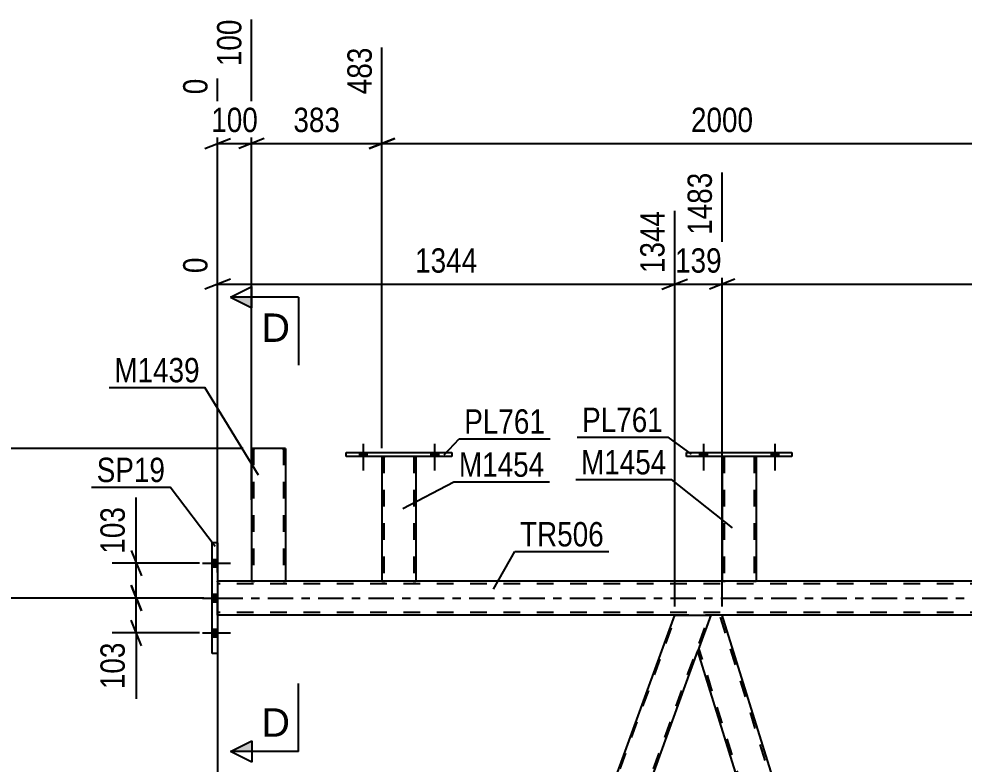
# Model space of a CAD drawing. Header units: millimetres. Extents: x 0 to 841, y 0 to 594.
# Drawn here: x 55.9 to 167.1, y 439 to 526.6 of the extents above; entities that cross this region are included whole.
import ezdxf

# ---------------------------------------------------------------- set-up
doc = ezdxf.new("R2010")
doc.units = ezdxf.units.MM
doc.linetypes.add('DXK_LINE_DOT2', pattern=[3.9198, 1.9599, -1.9599])
doc.linetypes.add('DXK_LINE_DOT3', pattern=[5.9187, 2.979, -0.9799, 0.9799, -0.9799])
doc.styles.add('Arial', font='ARIAL.TTF', dxfattribs={"height": 0.2})
doc.styles.add('Arial Narrow', font='ARIALN.TTF', dxfattribs={"height": 0.2})

# ---------------------------------------------------------------- blocks, each defined once
blk = doc.blocks.new('Part-318885939-3442 - 3359')
at = {"color": 2, "linetype": 'Continuous'}
for p, q in [((83.31, 476.12), (83.31, 476.12)), ((83.31, 476.12), (83.31, 460.52)), ((83.31, 476.12), (83.34, 476.12)), ((83.34, 476.12), (83.45, 476.12)), ((83.45, 476.12), (83.6, 476.12)), ((87.01, 476.12), (83.6, 476.12)), ((87.01, 476.12), (87.17, 476.12)), ((87.17, 476.12), (87.27, 476.12)), ((87.27, 476.12), (87.31, 476.12)), ((87.31, 476.12), (87.31, 476.12)), ((87.31, 476.12), (87.31, 460.52)), ((83.34, 460.52), (83.31, 460.52)), ((83.45, 460.52), (83.34, 460.52)), ((83.6, 460.52), (83.45, 460.52)), ((87.01, 460.52), (83.6, 460.52)), ((87.17, 460.52), (87.01, 460.52)), ((87.27, 460.52), (87.17, 460.52)), ((87.31, 460.52), (87.27, 460.52))]:
    blk.add_line(p, q, dxfattribs=at)
at = {"color": 7, "linetype": 'DXK_LINE_DOT2'}
for p, q in [((83.31, 476.12), (83.31, 476.12)), ((83.34, 476.12), (83.31, 476.12)), ((83.45, 476.12), (83.34, 476.12)), ((83.56, 476.12), (83.45, 476.12)), ((83.55, 476.12), (83.55, 476.12)), ((83.55, 476.12), (83.55, 460.52)), ((83.56, 476.12), (83.55, 476.12)), ((83.55, 476.12), (83.56, 476.12)), ((87.01, 476.12), (83.56, 476.12)), ((83.62, 476.12), (83.56, 476.12)), ((83.56, 476.12), (83.62, 476.12)), ((86.92, 476.12), (83.62, 476.12)), ((83.62, 476.12), (83.69, 476.12)), ((87.05, 476.12), (83.69, 476.12)), ((86.92, 476.12), (87, 476.12)), ((87, 476.12), (87.01, 476.12)), ((87.01, 476.12), (87.05, 476.12)), ((87.17, 476.12), (87.01, 476.12)), ((87.05, 476.12), (87.07, 476.12)), ((87.05, 476.12), (87.07, 476.12)), ((87.07, 476.12), (87.07, 476.12)), ((87.07, 476.12), (87.07, 460.52)), ((87.27, 476.12), (87.17, 476.12)), ((87.31, 476.12), (87.27, 476.12)), ((87.31, 476.12), (87.31, 476.12)), ((83.31, 460.52), (83.34, 460.52)), ((83.34, 460.52), (83.45, 460.52)), ((83.45, 460.52), (83.6, 460.52)), ((83.56, 460.52), (83.55, 460.52)), ((83.55, 460.52), (83.56, 460.52)), ((83.62, 460.52), (83.56, 460.52)), ((83.56, 460.52), (83.62, 460.52)), ((87.01, 460.52), (83.6, 460.52)), ((86.92, 460.52), (83.62, 460.52)), ((83.62, 460.52), (83.69, 460.52)), ((87.05, 460.52), (83.69, 460.52)), ((87, 460.52), (86.92, 460.52)), ((87.05, 460.52), (87, 460.52)), ((87.01, 460.52), (87.17, 460.52)), ((87.07, 460.52), (87.05, 460.52)), ((87.05, 460.52), (87.07, 460.52)), ((87.17, 460.52), (87.27, 460.52)), ((87.27, 460.52), (87.31, 460.52))]:
    blk.add_line(p, q, dxfattribs=at)
blk = doc.blocks.new('Part-318885939-3382 - 3359')
at = {"color": 2, "linetype": 'Continuous'}
for p, q in [((98.64, 475.16), (98.64, 460.52)), ((102.64, 475.16), (102.64, 460.52)), ((98.68, 460.52), (98.64, 460.52)), ((98.78, 460.52), (98.68, 460.52)), ((98.94, 460.52), (98.78, 460.52)), ((102.34, 460.52), (98.94, 460.52)), ((102.5, 460.52), (102.34, 460.52)), ((102.6, 460.52), (102.5, 460.52)), ((102.64, 460.52), (102.6, 460.52))]:
    blk.add_line(p, q, dxfattribs=at)
at = {"color": 7, "linetype": 'DXK_LINE_DOT2'}
for p, q in [((98.64, 475.16), (98.64, 475.16)), ((98.64, 475.16), (98.64, 475.16)), ((98.64, 475.16), (98.64, 475.16)), ((98.68, 475.16), (98.64, 475.16)), ((98.64, 475.16), (98.68, 475.16)), ((98.78, 475.16), (98.68, 475.16)), ((98.68, 475.16), (98.78, 475.16)), ((98.94, 475.16), (98.78, 475.16)), ((98.78, 475.16), (98.94, 475.16)), ((98.88, 475.16), (98.88, 475.16)), ((98.88, 475.16), (98.88, 460.52)), ((98.9, 475.16), (98.88, 475.16)), ((98.88, 475.16), (98.9, 475.16)), ((98.95, 475.16), (98.9, 475.16)), ((98.9, 475.16), (98.95, 475.16)), ((102.34, 475.16), (98.94, 475.16)), ((102.34, 475.16), (98.94, 475.16)), ((102.25, 475.16), (98.95, 475.16)), ((98.95, 475.16), (99.03, 475.16)), ((102.33, 475.16), (99.03, 475.16)), ((102.33, 475.16), (102.25, 475.16)), ((102.38, 475.16), (102.33, 475.16)), ((102.33, 475.16), (102.38, 475.16)), ((102.34, 475.16), (102.5, 475.16)), ((102.5, 475.16), (102.34, 475.16)), ((102.4, 475.16), (102.38, 475.16)), ((102.38, 475.16), (102.4, 475.16)), ((102.4, 475.16), (102.4, 475.16)), ((102.4, 475.16), (102.4, 460.52)), ((102.5, 475.16), (102.6, 475.16)), ((102.6, 475.16), (102.5, 475.16)), ((102.6, 475.16), (102.64, 475.16)), ((102.64, 475.16), (102.6, 475.16)), ((102.64, 475.16), (102.64, 475.16)), ((102.64, 475.16), (102.64, 475.16)), ((102.64, 475.16), (102.64, 475.16)), ((98.64, 460.52), (98.68, 460.52)), ((98.68, 460.52), (98.78, 460.52)), ((98.78, 460.52), (98.94, 460.52)), ((98.9, 460.52), (98.88, 460.52)), ((98.88, 460.52), (98.9, 460.52)), ((98.95, 460.52), (98.9, 460.52)), ((98.9, 460.52), (98.94, 460.52)), ((102.34, 460.52), (98.94, 460.52)), ((98.94, 460.52), (98.95, 460.52)), ((102.25, 460.52), (98.95, 460.52)), ((98.95, 460.52), (99.03, 460.52)), ((102.33, 460.52), (99.03, 460.52)), ((102.33, 460.52), (102.25, 460.52)), ((102.38, 460.52), (102.33, 460.52)), ((102.33, 460.52), (102.38, 460.52)), ((102.34, 460.52), (102.5, 460.52)), ((102.4, 460.52), (102.38, 460.52)), ((102.38, 460.52), (102.4, 460.52)), ((102.5, 460.52), (102.6, 460.52)), ((102.6, 460.52), (102.64, 460.52))]:
    blk.add_line(p, q, dxfattribs=at)
blk = doc.blocks.new('Bolt-318885939-3418 - 3359')
at = {"linetype": 'Continuous'}
for points in [[(96, 475.16), (96.88, 475.16), (96.88, 475.64), (96, 475.64)], [(104.4, 475.16), (105.28, 475.16), (105.28, 475.64), (104.4, 475.64)]]:
    blk.add_hatch(color=1, dxfattribs=at).paths.add_polyline_path(points)
at = {"color": 1, "linetype": 'Continuous'}
for p, q in [((96.44, 476.64), (96.44, 473.52)), ((104.84, 476.64), (104.84, 473.52)), ((96, 475.64), (96, 475.16)), ((96.88, 475.64), (96.88, 475.16)), ((104.4, 475.64), (104.4, 475.16)), ((105.28, 475.64), (105.28, 475.16))]:
    blk.add_line(p, q, dxfattribs=at)
blk = doc.blocks.new('Bolt-318885939-3419 - 3359')
at = {"linetype": 'Continuous'}
for points in [[(96, 475.16), (96.88, 475.16), (96.88, 475.64), (96, 475.64)], [(104.4, 475.16), (105.28, 475.16), (105.28, 475.64), (104.4, 475.64)]]:
    blk.add_hatch(color=1, dxfattribs=at).paths.add_polyline_path(points)
at = {"color": 1, "linetype": 'Continuous'}
for p, q in [((96.44, 476.64), (96.44, 473.52)), ((104.84, 476.64), (104.84, 473.52)), ((96, 475.64), (96, 475.16)), ((96.88, 475.64), (96.88, 475.16)), ((104.4, 475.64), (104.4, 475.16)), ((105.28, 475.64), (105.28, 475.16))]:
    blk.add_line(p, q, dxfattribs=at)
blk = doc.blocks.new('Part-318885939-3447 - 3359')
at = {"color": 2, "linetype": 'Continuous'}
for p, q in [((94.44, 475.64), (106.84, 475.64)), ((94.44, 475.16), (94.44, 475.64)), ((106.84, 475.16), (94.44, 475.16)), ((106.84, 475.64), (106.84, 475.16))]:
    blk.add_line(p, q, dxfattribs=at)
blk = doc.blocks.new('Bolt-318885939-3599 - 3359')
at = {"linetype": 'Continuous'}
for points in [[(79.32, 462.18), (79.32, 463.06), (78.68, 463.06), (78.68, 462.18)], [(79.32, 462.18), (79.32, 463.06), (78.68, 463.06), (78.68, 462.18)], [(79.32, 462.18), (79.32, 463.06), (78.68, 463.06), (78.68, 462.18)], [(79.32, 458.08), (79.32, 458.96), (78.68, 458.96), (78.68, 458.08)], [(79.32, 458.08), (79.32, 458.96), (78.68, 458.96), (78.68, 458.08)], [(79.32, 453.98), (79.32, 454.86), (78.68, 454.86), (78.68, 453.98)], [(79.32, 453.98), (79.32, 454.86), (78.68, 454.86), (78.68, 453.98)], [(79.32, 453.98), (79.32, 454.86), (78.68, 454.86), (78.68, 453.98)]]:
    blk.add_hatch(color=1, dxfattribs=at).paths.add_polyline_path(points)
at = {"color": 1, "linetype": 'Continuous'}
for p, q in [((77.52, 462.62), (80.84, 462.62)), ((77.52, 462.62), (80.84, 462.62)), ((77.52, 462.62), (80.84, 462.62)), ((78.68, 463.06), (79.32, 463.06)), ((78.68, 463.06), (79.32, 463.06)), ((78.68, 463.06), (79.32, 463.06)), ((78.68, 462.18), (79.32, 462.18)), ((78.68, 462.18), (79.32, 462.18)), ((78.68, 462.18), (79.32, 462.18)), ((77.52, 458.52), (80.84, 458.52)), ((77.52, 458.52), (80.84, 458.52)), ((78.68, 458.96), (79.32, 458.96)), ((78.68, 458.96), (79.32, 458.96)), ((78.68, 458.08), (79.32, 458.08)), ((78.68, 458.08), (79.32, 458.08)), ((78.68, 454.86), (79.32, 454.86)), ((78.68, 454.86), (79.32, 454.86)), ((78.68, 454.86), (79.32, 454.86)), ((77.52, 454.42), (80.84, 454.42)), ((77.52, 454.42), (80.84, 454.42)), ((77.52, 454.42), (80.84, 454.42)), ((78.68, 453.98), (79.32, 453.98)), ((78.68, 453.98), (79.32, 453.98)), ((78.68, 453.98), (79.32, 453.98))]:
    blk.add_line(p, q, dxfattribs=at)
blk = doc.blocks.new('Part-318885939-3846 - 3359')
at = {"color": 2, "linetype": 'Continuous'}
for p, q in [((88.95, 335.3), (133.07, 456.52)), ((133.07, 456.52), (137.32, 456.52)), ((93.2, 335.3), (135.8, 452.32))]:
    blk.add_line(p, q, dxfattribs=at)
at = {"color": 7, "linetype": 'DXK_LINE_DOT2'}
for p, q in [((89.12, 335.3), (133.24, 456.52)), ((93.03, 335.3), (137.15, 456.52)), ((137.32, 456.52), (135.8, 452.32)), ((88.95, 335.3), (93.2, 335.3))]:
    blk.add_line(p, q, dxfattribs=at)
blk = doc.blocks.new('Part-318885939-3751 - 3359')
at = {"color": 2, "linetype": 'Continuous'}
for p, q in [((83.31, 460.52), (79.32, 460.52)), ((98.64, 460.52), (87.31, 460.52)), ((138.64, 460.52), (102.64, 460.52)), ((178.64, 460.52), (142.64, 460.52)), ((133.07, 456.52), (79.32, 456.52)), ((218.2, 456.52), (138.64, 456.52))]:
    blk.add_line(p, q, dxfattribs=at)
at = {"color": 7, "linetype": 'DXK_LINE_DOT2'}
for p, q in [((79.32, 456.52), (79.32, 460.52)), ((800.87, 460.2), (79.32, 460.2)), ((87.31, 460.52), (83.31, 460.52)), ((102.64, 460.52), (98.64, 460.52)), ((142.64, 460.52), (138.64, 460.52)), ((800.87, 456.84), (79.32, 456.84)), ((138.64, 456.52), (133.07, 456.52))]:
    blk.add_line(p, q, dxfattribs=at)
at = {"color": 7, "linetype": 'DXK_LINE_DOT3'}
blk.add_line((79.32, 458.52), (800.87, 458.52), dxfattribs=at)
blk = doc.blocks.new('Part-318885939-3801 - 3359')
at = {"color": 2, "linetype": 'Continuous'}
for p, q in [((79.32, 465.02), (78.68, 465.02)), ((78.68, 452.02), (78.68, 465.02)), ((79.32, 465.02), (79.32, 452.02)), ((79.32, 452.02), (78.68, 452.02))]:
    blk.add_line(p, q, dxfattribs=at)
blk = doc.blocks.new('Part-318885939-3866 - 3359')
at = {"color": 2, "linetype": 'Continuous'}
for p, q in [((134.44, 475.64), (146.84, 475.64)), ((134.44, 475.16), (134.44, 475.64)), ((146.84, 475.16), (134.44, 475.16)), ((146.84, 475.64), (146.84, 475.16))]:
    blk.add_line(p, q, dxfattribs=at)
blk = doc.blocks.new('Part-318885939-3851 - 3359')
at = {"color": 2, "linetype": 'Continuous'}
for p, q in [((137.32, 456.52), (135.8, 452.32)), ((138.64, 456.52), (137.32, 456.52)), ((174.92, 340.12), (138.64, 456.52)), ((170.73, 340.12), (135.78, 452.27)), ((135.8, 452.32), (135.8, 452.32))]:
    blk.add_line(p, q, dxfattribs=at)
at = {"color": 7, "linetype": 'DXK_LINE_DOT2'}
for p, q in [((175.21, 338.4), (138.39, 456.52)), ((172.49, 335.3), (135.91, 452.64)), ((135.8, 452.32), (135.78, 452.27)), ((172.24, 335.3), (170.73, 340.12)), ((175.34, 338.77), (174.92, 340.12)), ((174.08, 335.3), (175.34, 338.77)), ((172.24, 335.3), (174.08, 335.3))]:
    blk.add_line(p, q, dxfattribs=at)
blk = doc.blocks.new('Part-318885939-3861 - 3359')
at = {"color": 2, "linetype": 'Continuous'}
for p, q in [((138.64, 475.16), (138.64, 460.52)), ((142.64, 475.16), (142.64, 460.52)), ((138.67, 460.52), (138.64, 460.52)), ((138.78, 460.52), (138.67, 460.52)), ((138.93, 460.52), (138.78, 460.52)), ((142.34, 460.52), (138.93, 460.52)), ((142.5, 460.52), (142.34, 460.52)), ((142.6, 460.52), (142.5, 460.52)), ((142.64, 460.52), (142.6, 460.52))]:
    blk.add_line(p, q, dxfattribs=at)
at = {"color": 7, "linetype": 'DXK_LINE_DOT2'}
for p, q in [((138.64, 475.16), (138.64, 475.16)), ((138.64, 475.16), (138.64, 475.16)), ((138.64, 475.16), (138.64, 475.16)), ((138.67, 475.16), (138.64, 475.16)), ((138.64, 475.16), (138.67, 475.16)), ((138.78, 475.16), (138.67, 475.16)), ((138.67, 475.16), (138.78, 475.16)), ((138.93, 475.16), (138.78, 475.16)), ((138.78, 475.16), (138.93, 475.16)), ((138.88, 475.16), (138.88, 475.16)), ((138.88, 475.16), (138.88, 460.52)), ((138.9, 475.16), (138.88, 475.16)), ((138.88, 475.16), (138.9, 475.16)), ((138.95, 475.16), (138.9, 475.16)), ((138.9, 475.16), (138.95, 475.16)), ((142.34, 475.16), (138.93, 475.16)), ((142.34, 475.16), (138.93, 475.16)), ((142.25, 475.16), (138.95, 475.16)), ((138.95, 475.16), (139.02, 475.16)), ((142.33, 475.16), (139.02, 475.16)), ((142.33, 475.16), (142.25, 475.16)), ((142.38, 475.16), (142.33, 475.16)), ((142.33, 475.16), (142.38, 475.16)), ((142.34, 475.16), (142.5, 475.16)), ((142.5, 475.16), (142.34, 475.16)), ((142.4, 475.16), (142.38, 475.16)), ((142.38, 475.16), (142.4, 475.16)), ((142.4, 475.16), (142.4, 475.16)), ((142.4, 475.16), (142.4, 460.52)), ((142.5, 475.16), (142.6, 475.16)), ((142.6, 475.16), (142.5, 475.16)), ((142.6, 475.16), (142.64, 475.16)), ((142.64, 475.16), (142.6, 475.16)), ((142.64, 475.16), (142.64, 475.16)), ((142.64, 475.16), (142.64, 475.16)), ((142.64, 475.16), (142.64, 475.16)), ((138.64, 460.52), (138.67, 460.52)), ((138.67, 460.52), (138.78, 460.52)), ((138.78, 460.52), (138.93, 460.52)), ((138.9, 460.52), (138.88, 460.52)), ((138.88, 460.52), (138.9, 460.52)), ((138.95, 460.52), (138.9, 460.52)), ((138.9, 460.52), (138.93, 460.52)), ((142.34, 460.52), (138.93, 460.52)), ((138.93, 460.52), (138.95, 460.52)), ((142.25, 460.52), (138.95, 460.52)), ((138.95, 460.52), (139.02, 460.52)), ((142.33, 460.52), (139.02, 460.52)), ((142.33, 460.52), (142.25, 460.52)), ((142.38, 460.52), (142.33, 460.52)), ((142.33, 460.52), (142.38, 460.52)), ((142.34, 460.52), (142.5, 460.52)), ((142.4, 460.52), (142.38, 460.52)), ((142.38, 460.52), (142.4, 460.52)), ((142.5, 460.52), (142.6, 460.52)), ((142.6, 460.52), (142.64, 460.52))]:
    blk.add_line(p, q, dxfattribs=at)
blk = doc.blocks.new('Bolt-318885939-3867 - 3359')
at = {"linetype": 'Continuous'}
for points in [[(136, 475.16), (136.88, 475.16), (136.88, 475.64), (136, 475.64)], [(144.4, 475.16), (145.28, 475.16), (145.28, 475.64), (144.4, 475.64)]]:
    blk.add_hatch(color=1, dxfattribs=at).paths.add_polyline_path(points)
at = {"color": 1, "linetype": 'Continuous'}
for p, q in [((136.44, 476.64), (136.44, 473.52)), ((144.84, 476.64), (144.84, 473.52)), ((136, 475.64), (136, 475.16)), ((136.88, 475.64), (136.88, 475.16)), ((144.4, 475.64), (144.4, 475.16)), ((145.28, 475.64), (145.28, 475.16))]:
    blk.add_line(p, q, dxfattribs=at)
blk = doc.blocks.new('Bolt-318885939-3868 - 3359')
at = {"linetype": 'Continuous'}
for points in [[(136, 475.16), (136.88, 475.16), (136.88, 475.64), (136, 475.64)], [(144.4, 475.16), (145.28, 475.16), (145.28, 475.64), (144.4, 475.64)]]:
    blk.add_hatch(color=1, dxfattribs=at).paths.add_polyline_path(points)
at = {"color": 1, "linetype": 'Continuous'}
for p, q in [((136.44, 476.64), (136.44, 473.52)), ((144.84, 476.64), (144.84, 473.52)), ((136, 475.64), (136, 475.16)), ((136.88, 475.64), (136.88, 475.16)), ((144.4, 475.64), (144.4, 475.16)), ((145.28, 475.64), (145.28, 475.16))]:
    blk.add_line(p, q, dxfattribs=at)
blk = doc.blocks.new('StraightDimension-318885939-4684 - 3359')
at = {"color": 7, "linetype": 'Continuous'}
for p, q in [((138.64, 457.52), (138.64, 508.54)), ((218.2, 457.52), (218.2, 504.04)), ((140.14, 496.03), (137.14, 494.83)), ((216.7, 494.83), (219.7, 496.03)), ((138.64, 495.43), (218.2, 495.43))]:
    blk.add_line(p, q, dxfattribs=at)
at = {"color": 0}
blk.add_wipeout([(182.68, 496.18), (182.68, 500.38), (174.17, 500.38), (174.17, 496.18)], dxfattribs=at)
at = {"color": 3, "style": 'Arial Narrow'}
blk.add_text('1989', height=2.863, dxfattribs=at).set_placement((174.77, 496.78))
at = {"color": 0, "linetype": 'Continuous'}
blk.add_wipeout([(217.6, 504.64), (213.4, 504.64), (213.4, 496.13), (217.6, 496.13)], dxfattribs=at)
at = {"color": 3, "linetype": 'Continuous', "style": 'Arial Narrow'}
blk.add_text('3472', height=2.863, rotation=90.0002, dxfattribs=at).set_placement((217, 496.73))
blk = doc.blocks.new('StraightDimension-318885939-4664 - 3359')
at = {"color": 7, "linetype": 'Continuous'}
for p, q in [((138.64, 457.52), (138.64, 508.54)), ((133.07, 457.52), (133.07, 504.04)), ((131.57, 494.83), (134.57, 496.03)), ((140.14, 496.03), (137.14, 494.83)), ((133.07, 495.43), (138.64, 495.43))]:
    blk.add_line(p, q, dxfattribs=at)
at = {"color": 0}
blk.add_wipeout([(139.2, 496.18), (139.2, 500.38), (132.51, 500.38), (132.51, 496.18)], dxfattribs=at)
at = {"color": 3, "style": 'Arial Narrow'}
blk.add_text('139', height=2.863, dxfattribs=at).set_placement((133.11, 496.78))
at = {"color": 0, "linetype": 'Continuous'}
blk.add_wipeout([(138.04, 509.14), (133.84, 509.14), (133.84, 500.63), (138.04, 500.63)], dxfattribs=at)
at = {"color": 3, "linetype": 'Continuous', "style": 'Arial Narrow'}
blk.add_text('1483', height=2.863, rotation=90.0002, dxfattribs=at).set_placement((137.44, 501.23))
blk = doc.blocks.new('StraightDimension-318885939-24644 - 3359')
at = {"color": 7, "linetype": 'Continuous'}
for p, q in [((98.64, 476.16), (98.64, 523.25)), ((178.64, 476.16), (178.64, 520.58)), ((100.14, 512.56), (97.14, 511.36)), ((177.14, 511.36), (180.14, 512.56)), ((98.64, 511.96), (178.64, 511.96))]:
    blk.add_line(p, q, dxfattribs=at)
at = {"color": 0}
blk.add_wipeout([(142.89, 512.71), (142.89, 516.91), (134.38, 516.91), (134.38, 512.71)], dxfattribs=at)
at = {"color": 3, "style": 'Arial Narrow'}
blk.add_text('2000', height=2.863, dxfattribs=at).set_placement((134.98, 513.31))
at = {"color": 0, "linetype": 'Continuous'}
blk.add_wipeout([(178.04, 521.18), (173.84, 521.18), (173.84, 512.66), (178.04, 512.66)], dxfattribs=at)
at = {"color": 3, "linetype": 'Continuous', "style": 'Arial Narrow'}
blk.add_text('2483', height=2.863, rotation=90.0002, dxfattribs=at).set_placement((177.44, 513.26))
blk = doc.blocks.new('StraightDimension-318885939-4203 - 3359')
at = {"color": 7, "linetype": 'Continuous'}
blk.add_line((82.31, 476.12), (27.43, 476.12), dxfattribs=at)
blk = doc.blocks.new('StraightDimension-318885939-4255 - 3359')
at = {"color": 7, "linetype": 'Continuous'}
for p, q in [((69.15, 460.02), (70.35, 457.02)), ((77.18, 458.52), (66.9, 458.52)), ((69.75, 454.42), (69.75, 458.52)), ((70.35, 452.92), (69.15, 455.92)), ((77.18, 454.42), (66.9, 454.42)), ((69.75, 454.42), (69.75, 446.68)), ((69.75, 454.42), (69.75, 446.68))]:
    blk.add_line(p, q, dxfattribs=at)
at = {"color": 0}
blk.add_wipeout([(69, 453.89), (64.8, 453.89), (64.8, 447.21), (69, 447.21)], dxfattribs=at)
at = {"color": 3, "style": 'Arial Narrow'}
blk.add_text('103', height=2.863, rotation=90.0002, dxfattribs=at).set_placement((68.4, 447.81))
blk = doc.blocks.new('StraightDimension-318885939-4265 - 3359')
at = {"color": 7, "linetype": 'Continuous'}
for p, q in [((69.75, 462.62), (69.75, 470.35)), ((69.75, 462.62), (69.75, 470.35)), ((69.15, 464.12), (70.35, 461.12)), ((77.18, 462.62), (66.9, 462.62)), ((69.75, 458.52), (69.75, 462.62)), ((70.35, 457.02), (69.15, 460.02)), ((77.18, 458.52), (66.9, 458.52))]:
    blk.add_line(p, q, dxfattribs=at)
at = {"color": 0}
blk.add_wipeout([(69, 469.83), (64.8, 469.83), (64.8, 463.14), (69, 463.14)], dxfattribs=at)
at = {"color": 3, "style": 'Arial Narrow'}
blk.add_text('103', height=2.863, rotation=90.0002, dxfattribs=at).set_placement((68.4, 463.74))
blk = doc.blocks.new('StraightDimension-318885939-4325 - 3359')
at = {"color": 7, "linetype": 'Continuous'}
for p, q in [((79.32, 455.52), (79.32, 397.01)), ((57.7, 336.3), (57.7, 402.26)), ((59.2, 400.01), (56.2, 398.81)), ((57.7, 399.41), (79.32, 399.41)), ((77.82, 398.81), (80.82, 400.01))]:
    blk.add_line(p, q, dxfattribs=at)
at = {"color": 0}
blk.add_wipeout([(72.77, 400.16), (72.77, 404.36), (64.25, 404.36), (64.25, 400.16)], dxfattribs=at)
at = {"color": 3, "style": 'Arial Narrow'}
blk.add_text('1443', height=2.863, dxfattribs=at).set_placement((64.85, 400.76))
blk = doc.blocks.new('StraightDimension-318885939-4336 - 3359')
at = {"color": 7, "linetype": 'Continuous'}
for p, q in [((42.55, 457.02), (41.35, 460.02)), ((77.68, 458.52), (39.1, 458.52)), ((41.95, 332.66), (41.95, 458.52)), ((41.35, 334.16), (42.55, 331.16)), ((56.06, 332.66), (39.1, 332.66))]:
    blk.add_line(p, q, dxfattribs=at)
at = {"color": 0}
blk.add_wipeout([(41.2, 399.84), (37, 399.84), (37, 391.33), (41.2, 391.33)], dxfattribs=at)
at = {"color": 3, "style": 'Arial Narrow'}
blk.add_text('3147', height=2.863, rotation=90.0002, dxfattribs=at).set_placement((40.6, 391.93))
blk = doc.blocks.new('StraightDimension-318885939-4944 - 3359')
at = {"color": 7, "linetype": 'Continuous'}
for p, q in [((133.07, 457.52), (133.07, 504.04)), ((79.32, 466.02), (79.32, 498.56)), ((80.82, 496.03), (77.82, 494.83)), ((131.57, 494.83), (134.57, 496.03)), ((79.32, 495.43), (133.07, 495.43))]:
    blk.add_line(p, q, dxfattribs=at)
at = {"color": 0}
blk.add_wipeout([(110.45, 496.18), (110.45, 500.38), (101.94, 500.38), (101.94, 496.18)], dxfattribs=at)
at = {"color": 3, "style": 'Arial Narrow'}
blk.add_text('1344', height=2.863, dxfattribs=at).set_placement((102.54, 496.78))
at = {"color": 0, "linetype": 'Continuous'}
for points in [[(132.47, 504.64), (128.27, 504.64), (128.27, 496.13), (132.47, 496.13)], [(78.72, 499.16), (74.52, 499.16), (74.52, 496.13), (78.72, 496.13)]]:
    blk.add_wipeout(points, dxfattribs=at)
at = {"color": 3, "linetype": 'Continuous', "style": 'Arial Narrow'}
for s, height, p in [('1344', 2.863, (131.87, 496.73)), ('0', 2.86, (78.12, 496.73))]:
    blk.add_text(s, height=height, rotation=90.0002, dxfattribs=at).set_placement(p)
blk = doc.blocks.new('StraightDimension-318885939-24645 - 3359')
at = {"color": 7, "linetype": 'Continuous'}
for p, q in [((83.31, 470.07), (83.31, 526.55)), ((98.64, 476.16), (98.64, 523.25)), ((84.81, 512.56), (81.81, 511.36)), ((97.14, 511.36), (100.14, 512.56)), ((83.31, 511.96), (98.64, 511.96))]:
    blk.add_line(p, q, dxfattribs=at)
at = {"color": 0}
blk.add_wipeout([(94.32, 512.71), (94.32, 516.91), (87.63, 516.91), (87.63, 512.71)], dxfattribs=at)
at = {"color": 3, "style": 'Arial Narrow'}
blk.add_text('383', height=2.863, dxfattribs=at).set_placement((88.23, 513.31))
at = {"color": 0, "linetype": 'Continuous'}
blk.add_wipeout([(98.04, 523.85), (93.84, 523.85), (93.84, 517.16), (98.04, 517.16)], dxfattribs=at)
at = {"color": 3, "linetype": 'Continuous', "style": 'Arial Narrow'}
blk.add_text('483', height=2.863, rotation=90.0002, dxfattribs=at).set_placement((97.44, 517.76))
blk = doc.blocks.new('StraightDimension-318885939-24646 - 3359')
at = {"color": 7, "linetype": 'Continuous'}
for p, q in [((83.31, 470.07), (83.31, 526.55)), ((79.32, 461.52), (79.32, 519.59)), ((77.82, 511.36), (80.82, 512.56)), ((84.81, 512.56), (81.81, 511.36)), ((79.32, 511.96), (83.31, 511.96))]:
    blk.add_line(p, q, dxfattribs=at)
at = {"color": 0, "linetype": 'Continuous'}
blk.add_wipeout([(82.71, 527.15), (78.51, 527.15), (78.51, 520.46), (82.71, 520.46)], dxfattribs=at)
at = {"color": 3, "linetype": 'Continuous', "style": 'Arial Narrow'}
blk.add_text('100', height=2.863, rotation=90.0002, dxfattribs=at).set_placement((82.11, 521.06))
at = {"color": 0}
blk.add_wipeout([(84.65, 512.71), (84.65, 516.91), (77.97, 516.91), (77.97, 512.71)], dxfattribs=at)
at = {"color": 3, "style": 'Arial Narrow'}
blk.add_text('100', height=2.863, dxfattribs=at).set_placement((78.57, 513.31))
at = {"color": 0, "linetype": 'Continuous'}
blk.add_wipeout([(78.72, 520.19), (74.52, 520.19), (74.52, 517.16), (78.72, 517.16)], dxfattribs=at)
at = {"color": 3, "linetype": 'Continuous', "style": 'Arial Narrow'}
blk.add_text('0', height=2.86, rotation=90.0002, dxfattribs=at).set_placement((78.12, 517.76))
blk = doc.blocks.new('Mark-318885939-3378 - 3359')
at = {"color": 30, "linetype": 'Continuous'}
for p, q in [((101.08, 469.06), (107.09, 472.18)), ((107.09, 472.18), (118.34, 472.18))]:
    blk.add_line(p, q, dxfattribs=at)
at = {"color": 0}
blk.add_wipeout([(117.74, 472.78), (117.74, 475.78), (107.69, 475.78), (107.69, 472.78)], dxfattribs=at)
blk.add_wipeout([(117.74, 472.78), (117.74, 475.78), (107.69, 475.78), (107.69, 472.78)], dxfattribs=at)
at = {"color": 3, "style": 'Arial Narrow'}
blk.add_text('M1454', height=2.863, dxfattribs=at).set_placement((107.69, 472.78))
blk = doc.blocks.new('Mark-318885939-3438 - 3359')
at = {"color": 30, "linetype": 'Continuous'}
for p in [(66.57, 483.29), (84.12, 472.98)]:
    blk.add_line(p, (77.82, 483.29), dxfattribs=at)
at = {"color": 0}
blk.add_wipeout([(77.22, 483.89), (77.22, 486.89), (67.17, 486.89), (67.17, 483.89)], dxfattribs=at)
blk.add_wipeout([(77.22, 483.89), (77.22, 486.89), (67.17, 486.89), (67.17, 483.89)], dxfattribs=at)
at = {"color": 3, "style": 'Arial Narrow'}
blk.add_text('M1439', height=2.863, dxfattribs=at).set_placement((67.17, 483.89))
blk = doc.blocks.new('Mark-318885939-3443 - 3359')
at = {"color": 30, "linetype": 'Continuous'}
for p, q in [((105.94, 475.35), (107.72, 477.25)), ((107.72, 477.25), (118.42, 477.25))]:
    blk.add_line(p, q, dxfattribs=at)
at = {"color": 0}
blk.add_wipeout([(117.82, 477.85), (117.82, 480.85), (108.32, 480.85), (108.32, 477.85)], dxfattribs=at)
blk.add_wipeout([(117.82, 477.85), (117.82, 480.85), (108.32, 480.85), (108.32, 477.85)], dxfattribs=at)
at = {"color": 3, "style": 'Arial Narrow'}
blk.add_text('PL761', height=2.863, dxfattribs=at).set_placement((108.32, 477.85))
blk = doc.blocks.new('Mark-318885939-3747 - 3359')
at = {"color": 30, "linetype": 'Continuous'}
for p, q in [((111.75, 459.56), (114.28, 463.99)), ((114.28, 463.99), (125.34, 463.99))]:
    blk.add_line(p, q, dxfattribs=at)
at = {"color": 0}
blk.add_wipeout([(124.74, 464.59), (124.74, 467.59), (114.88, 467.59), (114.88, 464.59)], dxfattribs=at)
blk.add_wipeout([(124.74, 464.59), (124.74, 467.59), (114.88, 467.59), (114.88, 464.59)], dxfattribs=at)
at = {"color": 3, "style": 'Arial Narrow'}
blk.add_text('TR506', height=2.863, dxfattribs=at).set_placement((114.88, 464.59))
blk = doc.blocks.new('Mark-318885939-3797 - 3359')
at = {"color": 30, "linetype": 'Continuous'}
for p in [(64.5, 471.56), (79.04, 464.58)]:
    blk.add_line(p, (73.74, 471.56), dxfattribs=at)
at = {"color": 0}
blk.add_wipeout([(73.14, 472.16), (73.14, 475.16), (65.1, 475.16), (65.1, 472.16)], dxfattribs=at)
blk.add_wipeout([(73.14, 472.16), (73.14, 475.16), (65.1, 475.16), (65.1, 472.16)], dxfattribs=at)
at = {"color": 3, "style": 'Arial Narrow'}
blk.add_text('SP19', height=2.863, dxfattribs=at).set_placement((65.1, 472.16))
blk = doc.blocks.new('Mark-318885939-3857 - 3359')
at = {"color": 30, "linetype": 'Continuous'}
for p in [(121.45, 472.46), (139.85, 466.78)]:
    blk.add_line(p, (132.7, 472.46), dxfattribs=at)
at = {"color": 0}
blk.add_wipeout([(132.1, 473.06), (132.1, 476.06), (122.05, 476.06), (122.05, 473.06)], dxfattribs=at)
blk.add_wipeout([(132.1, 473.06), (132.1, 476.06), (122.05, 476.06), (122.05, 473.06)], dxfattribs=at)
at = {"color": 3, "style": 'Arial Narrow'}
blk.add_text('M1454', height=2.863, dxfattribs=at).set_placement((122.05, 473.06))
blk = doc.blocks.new('Mark-318885939-3862 - 3359')
at = {"color": 30, "linetype": 'Continuous'}
for p in [(121.58, 477.44), (135.03, 475.43)]:
    blk.add_line(p, (132.28, 477.44), dxfattribs=at)
at = {"color": 0}
blk.add_wipeout([(131.68, 478.04), (131.68, 481.04), (122.18, 481.04), (122.18, 478.04)], dxfattribs=at)
blk.add_wipeout([(131.68, 478.04), (131.68, 481.04), (122.18, 481.04), (122.18, 478.04)], dxfattribs=at)
at = {"color": 3, "style": 'Arial Narrow'}
blk.add_text('PL761', height=2.863, dxfattribs=at).set_placement((122.18, 478.04))
blk = doc.blocks.new('SectionMark-318885939-5034 - 3359')
at = {"linetype": 'Continuous'}
for points in [[(83.33, 493.89), (83.33, 492.64), (80.83, 493.89)], [(83.33, 441.72), (83.33, 440.47), (80.83, 440.47)]]:
    blk.add_hatch(color=6, dxfattribs=at).paths.add_polyline_path(points)
at = {"color": 6, "linetype": 'Continuous'}
for p, q in [((80.83, 493.89), (83.33, 495.14)), ((83.33, 492.64), (83.33, 495.14)), ((88.83, 493.89), (80.83, 493.89)), ((80.83, 493.89), (83.33, 492.64)), ((88.83, 493.89), (88.83, 485.89)), ((88.83, 440.47), (88.83, 448.47)), ((80.83, 440.47), (83.33, 441.72)), ((83.33, 441.72), (83.33, 439.22)), ((88.83, 440.47), (80.83, 440.47)), ((83.33, 439.22), (80.83, 440.47))]:
    blk.add_line(p, q, dxfattribs=at)
at = {"color": 0, "linetype": 'Continuous'}
for points in [[(87.83, 488.64), (87.83, 492.14), (84.46, 492.14), (84.46, 488.64)], [(87.83, 442.22), (87.83, 445.72), (84.46, 445.72), (84.46, 442.22)]]:
    blk.add_wipeout(points, dxfattribs=at)
at = {"color": 3, "linetype": 'Continuous', "style": 'Arial'}
for p in [(84.46, 488.64), (84.46, 442.22)]:
    blk.add_text('D', height=3.34, dxfattribs=at).set_placement(p)

msp = doc.modelspace()

# ---------------------------------------------------------------- block references
for name in ['Part-318885939-3442 - 3359', 'Bolt-318885939-3418 - 3359', 'Bolt-318885939-3419 - 3359', 'Bolt-318885939-3867 - 3359', 'Bolt-318885939-3868 - 3359', 'Part-318885939-3447 - 3359', 'Part-318885939-3382 - 3359', 'Part-318885939-3866 - 3359', 'Part-318885939-3861 - 3359', 'Part-318885939-3801 - 3359', 'Bolt-318885939-3599 - 3359', 'Part-318885939-3751 - 3359', 'Part-318885939-3846 - 3359', 'Part-318885939-3851 - 3359']:
    msp.add_blockref(name, (0, 0))

# ---------------------------------------------------------------- next in the draw order: block references
msp.add_blockref('StraightDimension-318885939-4684 - 3359', (0, 0))

# ---------------------------------------------------------------- next in the draw order: block references
msp.add_blockref('StraightDimension-318885939-4664 - 3359', (0, 0))

# ---------------------------------------------------------------- next in the draw order: block references
msp.add_blockref('StraightDimension-318885939-24644 - 3359', (0, 0))

# ---------------------------------------------------------------- next in the draw order: block references
msp.add_blockref('StraightDimension-318885939-4203 - 3359', (0, 0))

# ---------------------------------------------------------------- next in the draw order: block references
msp.add_blockref('StraightDimension-318885939-4255 - 3359', (0, 0))

# ---------------------------------------------------------------- next in the draw order: block references
for name in ['StraightDimension-318885939-4265 - 3359', 'StraightDimension-318885939-4325 - 3359']:
    msp.add_blockref(name, (0, 0))

# ---------------------------------------------------------------- next in the draw order: block references
msp.add_blockref('StraightDimension-318885939-4336 - 3359', (0, 0))

# ---------------------------------------------------------------- next in the draw order: block references
msp.add_blockref('StraightDimension-318885939-4944 - 3359', (0, 0))

# ---------------------------------------------------------------- next in the draw order: block references
for name in ['StraightDimension-318885939-24645 - 3359', 'Mark-318885939-3378 - 3359', 'Mark-318885939-3747 - 3359']:
    msp.add_blockref(name, (0, 0))

# ---------------------------------------------------------------- next in the draw order: block references
for name in ['StraightDimension-318885939-24646 - 3359', 'Mark-318885939-3443 - 3359', 'Mark-318885939-3857 - 3359']:
    msp.add_blockref(name, (0, 0))

# ---------------------------------------------------------------- next in the draw order: block references
for name in ['Mark-318885939-3438 - 3359', 'Mark-318885939-3862 - 3359']:
    msp.add_blockref(name, (0, 0))

# ---------------------------------------------------------------- next in the draw order: block references
for name in ['SectionMark-318885939-5034 - 3359', 'Mark-318885939-3797 - 3359']:
    msp.add_blockref(name, (0, 0))

doc.saveas('drawing.dxf')
